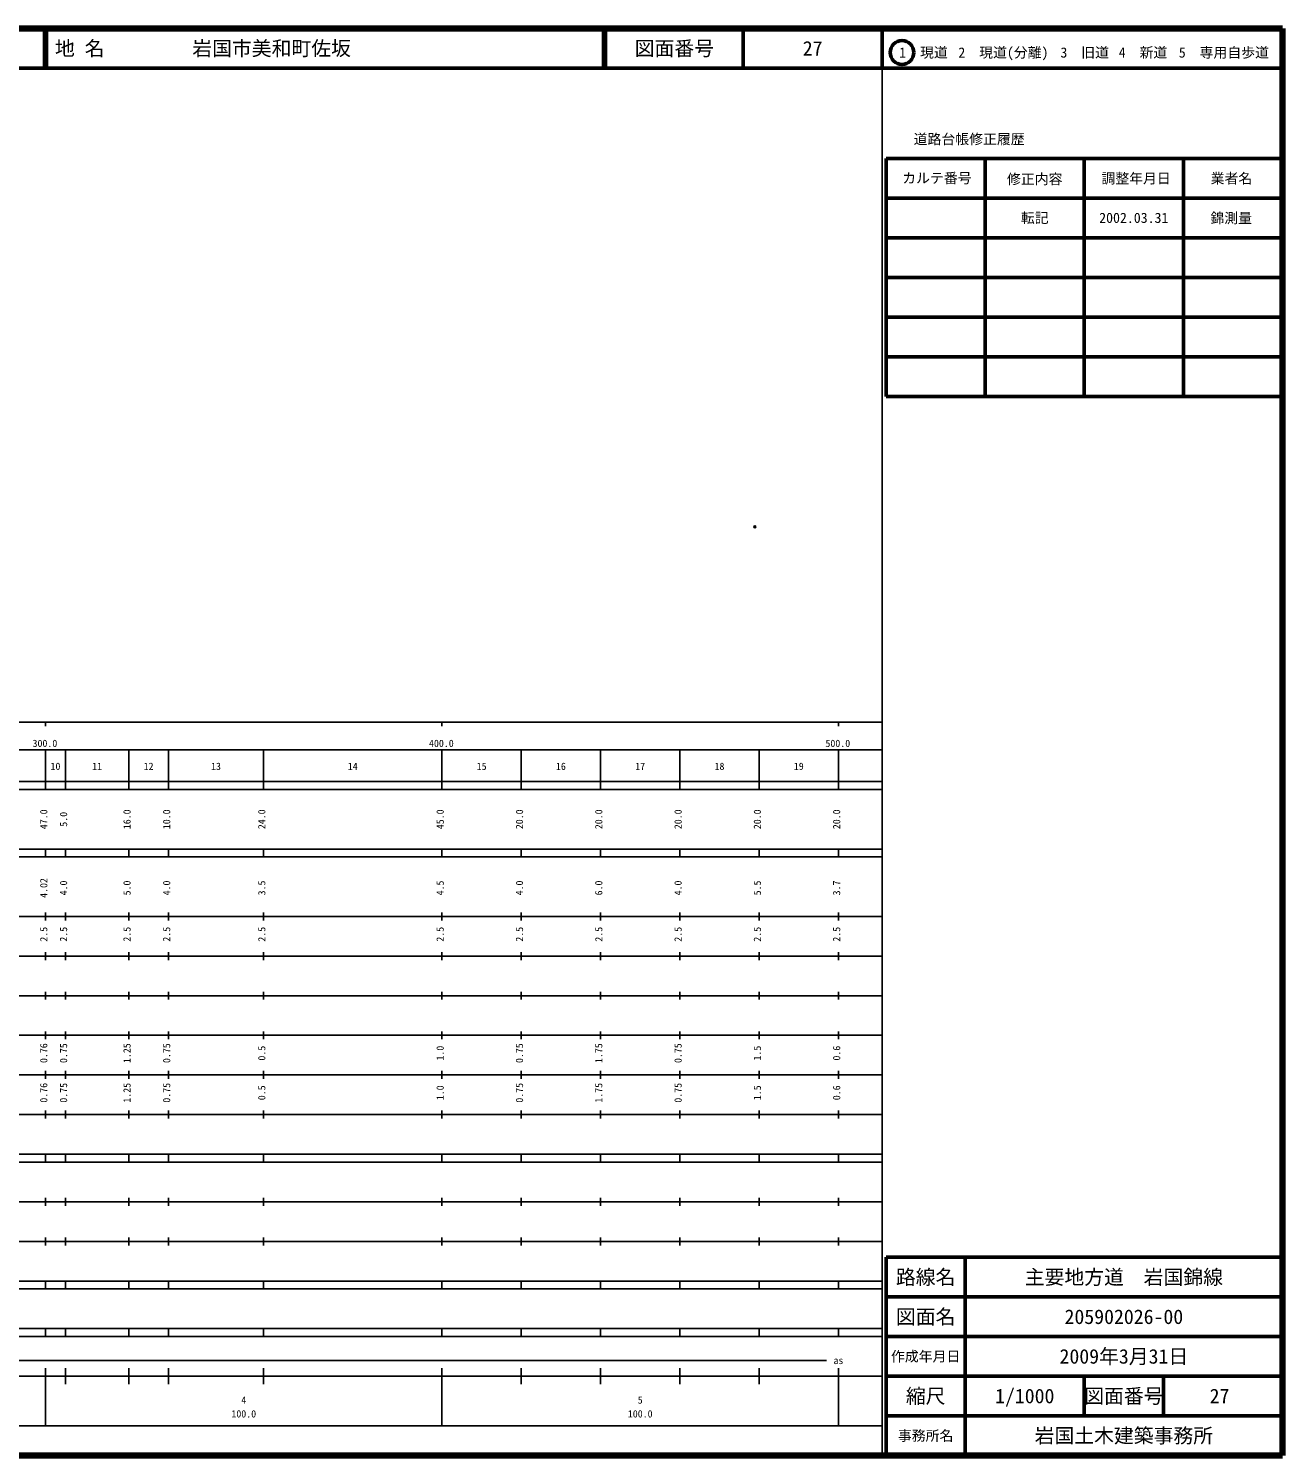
# Model space of a CAD drawing. Units: millimetres on the paper. Extents: x 40 to 680, y 20 to 380.
# Drawn here: x 363.7 to 680, y 20 to 380 of the extents above; entities that cross this region are included whole.
import ezdxf
from ezdxf.enums import TextEntityAlignment as Align

# ---------------------------------------------------------------- set-up
doc = ezdxf.new("R2010")
doc.units = ezdxf.units.MM
doc.header["$PDMODE"] = 32
doc.header["$PDSIZE"] = 0.5
doc.layers.add('M-OTRS', color=6, linetype='Continuous')
doc.layers.add('M-TTL-TXT', color=7, linetype='Continuous')
for name, color, linetype, lineweight in [('M-TTL', 2, 'Continuous', 140), ('M-TTL-BAND', 7, 'Continuous', 25), ('M-TTL-FRAM', 2, 'Continuous', 50), ('M-TTL-LINE', 7, 'Continuous', 50)]:
    doc.layers.add(name, color=color, linetype=linetype, lineweight=lineweight)
doc.styles.add('ＭＳ ゴシック', font='')
doc.styles.get('ＭＳ ゴシック').set_extended_font_data('MS Gothic')

msp = doc.modelspace()

# ---------------------------------------------------------------- linework, layer by layer
at = {"layer": 'M-OTRS'}
msp.add_point((546.923, 254.289), dxfattribs=at)
at = {"layer": 'M-TTL'}
for p, q in [((680, 380), (40, 380)), ((680, 20), (680, 380)), ((40, 20), (680, 20))]:
    msp.add_line(p, q, dxfattribs=at)
at = {"layer": 'M-TTL-BAND'}
for p, q in [((579, 20), (579, 370)), ((40, 205), (579, 205)), ((368, 205), (368, 204)), ((468, 205), (468, 204)), ((568, 205), (568, 204)), ((68, 198), (579, 198)), ((368, 188), (368, 198)), ((373, 188), (373, 198)), ((389, 188), (389, 198)), ((399, 188), (399, 198)), ((423, 188), (423, 198)), ((468, 188), (468, 198)), ((488, 188), (488, 198)), ((508, 188), (508, 198)), ((528, 188), (528, 198)), ((548, 188), (548, 198)), ((568, 188), (568, 198)), ((40, 190), (579, 190)), ((40, 188), (579, 188)), ((40, 173), (579, 173)), ((368, 171), (368, 173)), ((373, 171), (373, 173)), ((389, 171), (389, 173)), ((399, 171), (399, 173)), ((423, 171), (423, 173)), ((468, 171), (468, 173)), ((488, 171), (488, 173)), ((508, 171), (508, 173)), ((528, 171), (528, 173)), ((548, 171), (548, 173)), ((568, 171), (568, 173)), ((40, 171), (579, 171)), ((40, 156), (579, 156)), ((368, 155), (368, 157)), ((373, 155), (373, 157)), ((389, 155), (389, 157)), ((399, 155), (399, 157)), ((423, 155), (423, 157)), ((468, 155), (468, 157)), ((488, 155), (488, 157)), ((508, 155), (508, 157)), ((528, 155), (528, 157)), ((548, 155), (548, 157)), ((568, 155), (568, 157)), ((46, 146), (579, 146)), ((368, 145), (368, 147)), ((373, 145), (373, 147)), ((389, 145), (389, 147)), ((399, 145), (399, 147)), ((423, 145), (423, 147)), ((468, 145), (468, 147)), ((488, 145), (488, 147)), ((508, 145), (508, 147)), ((528, 145), (528, 147)), ((548, 145), (548, 147)), ((568, 145), (568, 147)), ((368, 135), (368, 137)), ((373, 135), (373, 137)), ((389, 135), (389, 137)), ((399, 135), (399, 137)), ((423, 135), (423, 137)), ((468, 135), (468, 137)), ((488, 135), (488, 137)), ((508, 135), (508, 137)), ((528, 135), (528, 137)), ((548, 135), (548, 137)), ((568, 135), (568, 137)), ((52, 136), (579, 136)), ((46, 126), (579, 126)), ((368, 125), (368, 127)), ((373, 125), (373, 127)), ((389, 125), (389, 127)), ((399, 125), (399, 127)), ((423, 125), (423, 127)), ((468, 125), (468, 127)), ((488, 125), (488, 127)), ((508, 125), (508, 127)), ((528, 125), (528, 127)), ((548, 125), (548, 127)), ((568, 125), (568, 127)), ((52, 116), (579, 116)), ((368, 115), (368, 117)), ((373, 115), (373, 117)), ((389, 115), (389, 117)), ((399, 115), (399, 117)), ((423, 115), (423, 117)), ((468, 115), (468, 117)), ((488, 115), (488, 117)), ((508, 115), (508, 117)), ((528, 115), (528, 117)), ((548, 115), (548, 117)), ((568, 115), (568, 117)), ((46, 106), (579, 106)), ((368, 105), (368, 107)), ((373, 105), (373, 107)), ((389, 105), (389, 107)), ((399, 105), (399, 107)), ((423, 105), (423, 107)), ((468, 105), (468, 107)), ((488, 105), (488, 107)), ((508, 105), (508, 107)), ((528, 105), (528, 107)), ((548, 105), (548, 107)), ((568, 105), (568, 107)), ((40, 96), (579, 96)), ((40, 94), (579, 94)), ((368, 94), (368, 96)), ((373, 94), (373, 96)), ((389, 94), (389, 96)), ((399, 94), (399, 96)), ((423, 94), (423, 96)), ((468, 94), (468, 96)), ((488, 94), (488, 96)), ((508, 94), (508, 96)), ((528, 94), (528, 96)), ((548, 94), (548, 96)), ((568, 94), (568, 96)), ((49, 84), (579, 84)), ((368, 83), (368, 85)), ((373, 83), (373, 85)), ((389, 83), (389, 85)), ((399, 83), (399, 85)), ((423, 83), (423, 85)), ((468, 83), (468, 85)), ((488, 83), (488, 85)), ((508, 83), (508, 85)), ((528, 83), (528, 85)), ((548, 83), (548, 85)), ((568, 83), (568, 85)), ((40, 74), (579, 74)), ((368, 73), (368, 75)), ((373, 73), (373, 75)), ((389, 73), (389, 75)), ((399, 73), (399, 75)), ((423, 73), (423, 75)), ((468, 73), (468, 75)), ((488, 73), (488, 75)), ((508, 73), (508, 75)), ((528, 73), (528, 75)), ((548, 73), (548, 75)), ((568, 73), (568, 75)), ((40, 64), (579, 64)), ((40, 62), (579, 62)), ((368, 62), (368, 64)), ((373, 62), (373, 64)), ((389, 62), (389, 64)), ((399, 62), (399, 64)), ((423, 62), (423, 64)), ((468, 62), (468, 64)), ((488, 62), (488, 64)), ((508, 62), (508, 64)), ((528, 62), (528, 64)), ((548, 62), (548, 64)), ((568, 62), (568, 64)), ((40, 52), (579, 52)), ((368, 50), (368, 52)), ((373, 50), (373, 52)), ((389, 50), (389, 52)), ((399, 50), (399, 52)), ((423, 50), (423, 52)), ((468, 50), (468, 52)), ((488, 50), (488, 52)), ((508, 50), (508, 52)), ((528, 50), (528, 52)), ((548, 50), (548, 52)), ((568, 50), (568, 52)), ((40, 50), (579, 50)), ((71, 44), (565, 44)), ((40, 40), (579, 40)), ((368, 27.5), (368, 42)), ((373, 38), (373, 42)), ((389, 38), (389, 42)), ((399, 38), (399, 42)), ((423, 38), (423, 42)), ((468, 27.5), (468, 42)), ((488, 38), (488, 42)), ((508, 38), (508, 42)), ((528, 38), (528, 42)), ((548, 38), (548, 42)), ((568, 27.5), (568, 42)), ((68, 27.5), (579, 27.5))]:
    msp.add_line(p, q, dxfattribs=at)
at = {"layer": 'M-TTL-FRAM'}
for p, q in [((580, 347.197), (580, 287.197)), ((580, 347.197), (680, 347.197)), ((580, 287.197), (680, 287.197)), ((680, 70), (580, 70)), ((580, 70), (580, 20))]:
    msp.add_line(p, q, dxfattribs=at)
at = {"layer": 'M-TTL-LINE'}
for p, q in [((367.75, 380), (367.75, 370)), ((368.25, 380), (368.25, 370)), ((508.747, 380), (508.747, 370)), ((509.247, 380), (509.247, 370)), ((543.997, 380), (543.997, 370)), ((579, 380), (579, 370)), ((40, 370), (680, 370)), ((605, 347.197), (605, 287.197)), ((630, 347.197), (630, 287.197)), ((655, 347.197), (655, 287.197)), ((580, 337.197), (680, 337.197)), ((580, 327.197), (680, 327.197)), ((580, 317.197), (680, 317.197)), ((580, 307.197), (680, 307.197)), ((580, 297.197), (680, 297.197)), ((600, 70), (600, 20)), ((680, 60), (580, 60)), ((680, 50), (580, 50)), ((680, 40), (580, 40)), ((630, 40), (630, 30)), ((650, 40), (650, 30)), ((680, 30), (580, 30))]:
    msp.add_line(p, q, dxfattribs=at)
msp.add_circle((584.031, 373.958), 3, dxfattribs=at)

# ---------------------------------------------------------------- texts
at = {"layer": 'M-TTL-BAND', "style": 'ＭＳ ゴシック'}
for s, p in [('300.0', (367.844, 198.195)), ('400.0', (467.844, 198.195)), ('500.0', (567.844, 198.195)), ('10', (370.5, 192.405)), ('11', (381, 192.405)), ('12', (394, 192.405)), ('13', (411, 192.405)), ('14', (445.5, 192.405)), ('15', (478, 192.405)), ('16', (498, 192.405)), ('17', (518, 192.405)), ('18', (538, 192.405)), ('19', (558, 192.405)), ('as', (568, 42.5)), ('4', (418, 32.523)), ('5', (518, 32.523)), ('100.0', (418, 29.033)), ('100.0', (518, 29.033))]:
    msp.add_text(s, height=1.833, dxfattribs=at).set_placement(p, align=Align.BOTTOM_CENTER)
for s, p in [('47.0', (369, 180.5)), ('5.0', (374, 180.5)), ('16.0', (390, 180.5)), ('10.0', (400, 180.5)), ('24.0', (424, 180.5)), ('45.0', (469, 180.5)), ('20.0', (489, 180.5)), ('20.0', (509, 180.5)), ('20.0', (529, 180.5)), ('20.0', (549, 180.5)), ('20.0', (569, 180.5)), ('4.02', (369, 163.174)), ('4.0', (374, 163.174)), ('5.0', (390, 163.174)), ('4.0', (400, 163.174)), ('3.5', (424, 163.174)), ('4.5', (469, 163.174)), ('4.0', (489, 163.174)), ('6.0', (509, 163.174)), ('4.0', (529, 163.174)), ('5.5', (549, 163.174)), ('3.7', (569, 163.174)), ('2.5', (369, 151.5)), ('2.5', (374, 151.5)), ('2.5', (390, 151.5)), ('2.5', (400, 151.5)), ('2.5', (424, 151.5)), ('2.5', (469, 151.5)), ('2.5', (489, 151.5)), ('2.5', (509, 151.5)), ('2.5', (529, 151.5)), ('2.5', (549, 151.5)), ('2.5', (569, 151.5)), ('0.76', (369, 121.5)), ('0.75', (374, 121.5)), ('1.25', (390, 121.5)), ('0.75', (400, 121.5)), ('0.5', (424, 121.5)), ('1.0', (469, 121.5)), ('0.75', (489, 121.5)), ('1.75', (509, 121.5)), ('0.75', (529, 121.5)), ('1.5', (549, 121.5)), ('0.6', (569, 121.5)), ('0.76', (369, 111.5)), ('0.75', (374, 111.5)), ('1.25', (390, 111.5)), ('0.75', (400, 111.5)), ('0.5', (424, 111.5)), ('1.0', (469, 111.5)), ('0.75', (489, 111.5)), ('1.75', (509, 111.5)), ('0.75', (529, 111.5)), ('1.5', (549, 111.5)), ('0.6', (569, 111.5))]:
    msp.add_text(s, height=1.833, rotation=90, dxfattribs=at).set_placement(p, align=Align.BOTTOM_CENTER)
at = {"layer": 'M-TTL-TXT', "style": 'ＭＳ ゴシック'}
for s, p in [('地 名', (370.38, 375)), ('岩国市美和町佐坂', (405.024, 375))]:
    msp.add_text(s, height=3.666, dxfattribs=at).set_placement(p, align=Align.MIDDLE_LEFT)
for s, height, p in [('図面番号', 3.666, (526.622, 375)), ('27', 3.666, (561.497, 375)), ('1\u3000現道', 2.566, (589.448, 373.958)), ('2\u3000現道(分離)', 2.566, (609.619, 373.958)), ('3\u3000旧道', 2.566, (630.121, 373.958)), ('4\u3000新道', 2.566, (644.824, 373.958)), ('5\u3000専用自歩道', 2.566, (665.228, 373.958)), ('道路台帳修正履歴', 2.566, (600.968, 352.113)), ('カルテ番号', 2.566, (592.839, 342.277)), ('修正内容', 2.566, (617.509, 342.023)), ('調整年月日', 2.566, (643.089, 342.197)), ('業者名', 2.566, (667.134, 342.197)), ('転記', 2.566, (617.5, 332.245)), ('2002.03.31', 2.566, (642.5, 332.245)), ('錦測量', 2.566, (667.077, 332.189)), ('路線名', 3.666, (590, 65)), ('路線名', 3.666, (590, 65)), ('主要地方道\u3000岩国錦線', 3.666, (640, 65)), ('図面名', 3.666, (590, 55)), ('図面名', 3.666, (590, 55)), ('205902026-00', 3.666, (640, 55)), ('2009年3月31日', 3.666, (640, 45)), ('作成年月日', 2.566, (590, 45)), ('作成年月日', 2.566, (590, 45)), ('縮尺', 3.666, (590, 35)), ('縮尺', 3.666, (590, 35)), ('1/1000', 3.666, (615, 35)), ('図面番号', 3.666, (640, 35)), ('図面番号', 3.666, (640, 35)), ('27', 3.666, (664.125, 35)), ('事務所名', 2.566, (590, 25)), ('事務所名', 2.566, (590, 25)), ('岩国土木建築事務所', 3.666, (640, 25))]:
    msp.add_text(s, height=height, dxfattribs=at).set_placement(p, align=Align.MIDDLE_CENTER)

doc.saveas('drawing.dxf')
